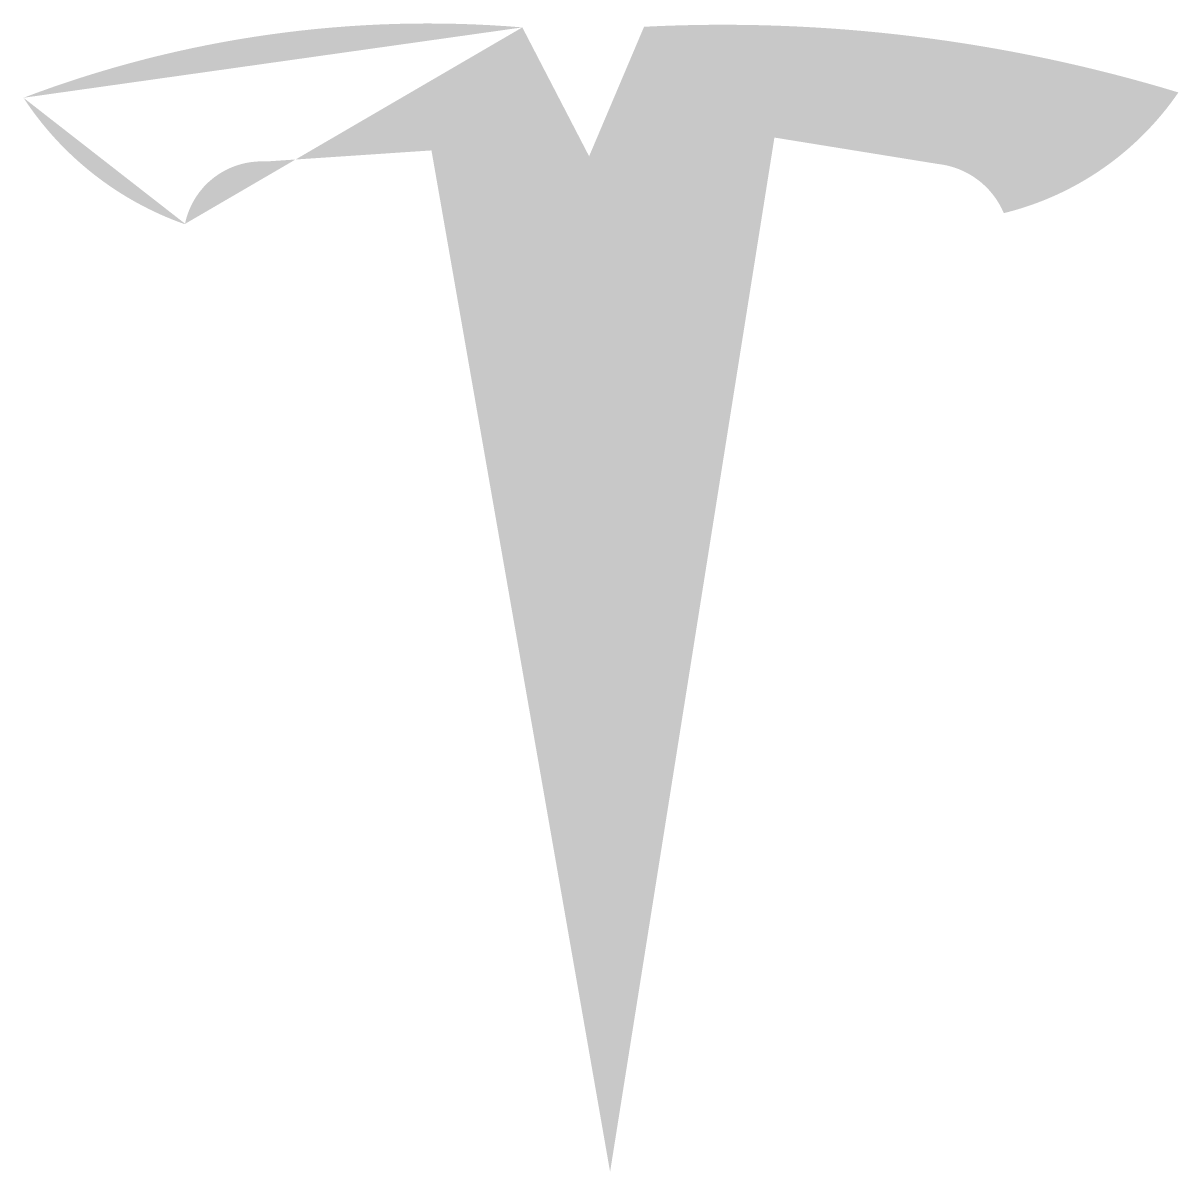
# Model space of a CAD drawing. Header units: feet. Extents: x 9 to 183943, y 42 to 62180.
# Drawn here: x 15779.8 to 16264, y 40541.1 to 41022.1 of the extents above; entities that cross this region are included whole.
import ezdxf

# ---------------------------------------------------------------- set-up
doc = ezdxf.new("R2010")
doc.units = ezdxf.units.FT
doc.header["$LTSCALE"] = 2.5
doc.header["$MEASUREMENT"] = 0
doc.layers.add('3', color=7, linetype='Continuous', lineweight=30)

msp = doc.modelspace()

# ---------------------------------------------------------------- hatches: boundary and pattern name
at = {"layer": '3'}
h = msp.add_hatch(color=256, dxfattribs=at)
h.dxf.hatch_style = 1
h.set_gradient(color1=(255, 0, 0), color2=(255, 0, 0), tint=1)
edge = h.paths.add_edge_path(flags=17)
edge.add_line((16025.6808631304, 40541.09532427906), (15950.84669896657, 40968.78522068672))
h.paths.add_polyline_path([(16025.6808631304, 40541.09532427906), (15950.84669896657, 40968.78522068672)], flags=16)
edge = h.paths.add_edge_path()
edge.add_line((16025.6808631304, 40541.09532427906), (15950.84669896657, 40968.78522068672))
edge.add_line((16025.6808631304, 40541.09532427906), (15950.84669896657, 40968.78522068672))
edge.add_line((15881.48812567943, 40964.1508331145), (15950.84669896657, 40968.78522068672))
edge.add_arc((15879.65825695918, 40931.4468246156), 32.7551612945164, 86.79750116119868, 168.2441545733271)
edge.add_arc((15892.04827398341, 41064.39038190766), 134.1115759194535, 213.2631293438636, 250.5610084149648)
edge.add_arc((15949.35594156995, 40544.94401308378), 476.9993645542467, 85.24303919030277, 110.8077962294018)
edge.add_line((15988.91315478077, 41020.30032225422), (16016.89461798074, 40966.33315705094))
edge.add_line((16016.89461798074, 40966.33315705094), (16039.91071138095, 41020.56890648572))
edge.add_arc((16073.05887606287, 40365.48575407725), 655.9212890211807, 73.09605334445197, 92.89677943737085)
edge.add_arc((16161.00832192349, 41063.61754354878), 124.6569949609798, 283.7479832607273, 325.5312114591292)
edge.add_arc((16159.26725869225, 40929.27279227321), 34.05335511393218, 22.91488461255361, 83.9574841601318)
edge.add_line((16162.85193316051, 40963.13694889156), (16094.52616834785, 40974.17320078851))
edge.add_line((16094.52616834785, 40974.17320078851), (16025.6808631304, 40541.09532427906))
edge.add_line((16025.6808631304, 40541.09532427906), (15950.84669896657, 40968.78522068672))

doc.saveas('drawing.dxf')
